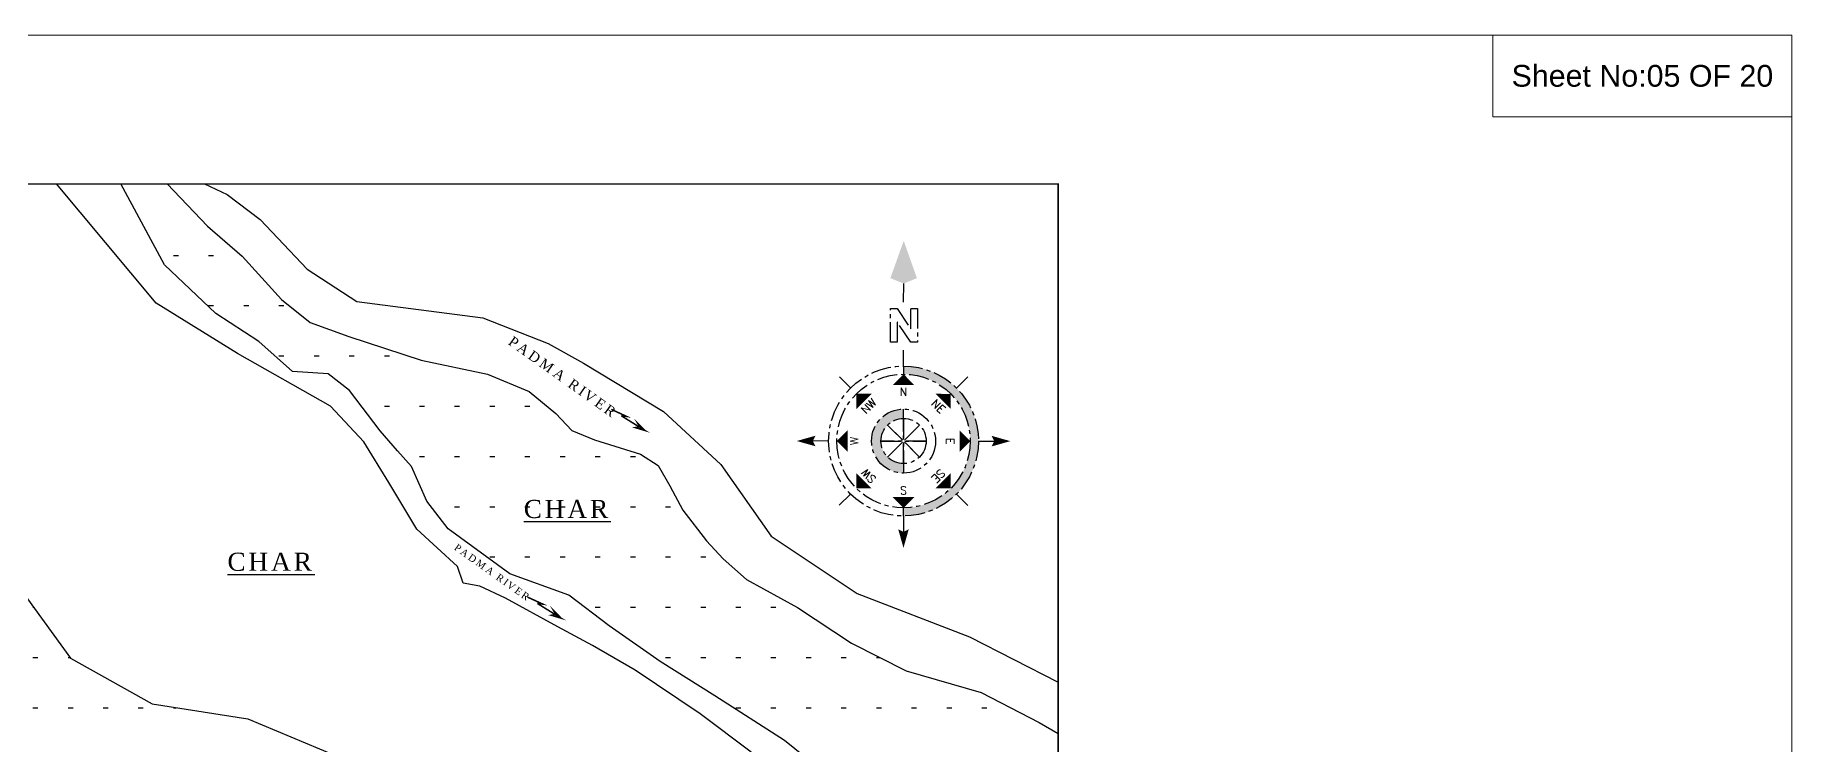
# Model space of a CAD drawing. Header units: inches. Extents: x -8940 to 26362, y -28010 to 990.
# Drawn here: x 4373.2 to 4510.5, y -7350.4 to -7295 of the extents above; entities that cross this region are included whole.
import ezdxf
from ezdxf.enums import TextEntityAlignment as Align

# ---------------------------------------------------------------- set-up
doc = ezdxf.new("R2010")
doc.units = ezdxf.units.IN
doc.header["$MEASUREMENT"] = 0
doc.linetypes.add('CENTER', pattern=[2, 1.25, -0.25, 0.25, -0.25])
doc.layers.add('Final_Alingment', color=2, linetype='Continuous')
doc.layers.add('Text', color=7, linetype='Continuous')
doc.layers.add('Long Section Labels', color=7, linetype='Continuous', lineweight=9)
doc.styles.add('ROMANS', font='romans.shx', dxfattribs={"width": 0.8, "height": 100})
doc.styles.get("Standard").update_dxf_attribs({"font": 'arial.ttf'})
doc.styles.add('Text', font='times.ttf', dxfattribs={"height": 240})
pattern_1 = [(0, (-582.442, -27753.198), (0, 3.9241642), [0.3924164, -2.35449854])]

# ---------------------------------------------------------------- blocks, each defined once
blk = doc.blocks.new('Anno_North_J_Metric')
at = {"linetype": 'ByBlock', "lineweight": -2}
h = blk.add_hatch(color=0, dxfattribs=at)
h.paths.add_polyline_path([(-4.17, 0), (-4.68, 0, 1), (4.68, 0), (4.17, 0, -1)])
h.paths.add_polyline_path([(1.41, 0), (2, 0, 1), (-2, 0), (-1.41, 0, -1)])
at = {"color": 0, "linetype": 'ByBlock', "lineweight": -2}
for p, q in [((0, 4.68), (0, 5.67)), ((-3.31, 3.31), (-4.01, 4.01)), ((3.31, 3.31), (4.01, 4.01)), ((0, 1.41), (0, -1.41)), ((0, -1.41), (0, 1.41)), ((-4.68, 0), (-5.67, 0)), ((-4.68, 0), (-4.17, 0)), ((-1.41, 0), (-2, 0)), ((-1.41, 0), (1.41, 0)), ((1.41, 0), (-1.41, 0)), ((-1, 1), (1, -1)), ((-1, -1), (1, 1)), ((1, -1), (-1, 1)), ((1, 1), (-1, -1)), ((1.41, 0), (2, 0)), ((4.68, 0), (4.17, 0)), ((4.68, 0), (5.67, 0)), ((6.17, 0.4), (6.17, 0.82)), ((6.17, 0.82), (8.27, 0.82)), ((7.43, 0.4), (6.17, 0.4)), ((6.17, -0.44), (7.43, 0.4)), ((8.27, 0.4), (7.01, -0.44)), ((8.27, 0.82), (8.27, 0.4)), ((8.67, 0), (9.83, 0)), ((6.17, -0.86), (6.17, -0.44)), ((8.27, -0.86), (6.17, -0.86)), ((7.01, -0.44), (8.27, -0.44)), ((8.27, -0.44), (8.27, -0.86)), ((-3.31, -3.31), (-4.01, -4.01)), ((3.31, -3.31), (4.01, -4.01)), ((0, -4.68), (0, -5.67))]:
    blk.add_line(p, q, dxfattribs=at)
for radius in [4.68, 4.17, 2, 1.41]:
    blk.add_circle((0, 0), radius, dxfattribs=at)
for points in [[(-0.33, 5.5), (0, 5.67), (0, 6.67)], [(0, 6.67), (0.33, 5.5), (0, 5.67)], [(0, 4.17), (0.67, 3.5), (-0.67, 3.5)], [(-2.95, 2.95), (-2, 2.95), (-2.95, 2)], [(2.95, 2.95), (2.95, 2), (2, 2.95)], [(-6.67, 0), (-5.5, 0.33), (-5.67, 0)], [(-5.5, -0.33), (-5.67, 0), (-6.67, 0)], [(-4.17, 0), (-3.5, 0.67), (-3.5, -0.67)], [(4.17, 0), (3.5, -0.67), (3.5, 0.67)], [(12.5, 0), (10.17, 0.83), (9.83, 0)], [(9.83, 0), (10.17, -0.83), (12.5, 0)], [(-2.95, -2.95), (-2.95, -2), (-2, -2.95)], [(2.95, -2.95), (2, -2.95), (2.95, -2)], [(0, -4.17), (-0.67, -3.5), (0.67, -3.5)], [(0, -6.67), (-0.33, -5.5), (0, -5.67)], [(0.33, -5.5), (0, -5.67), (0, -6.67)]]:
    blk.add_solid(points, dxfattribs=at)
at = {"color": 0, "linetype": 'ByBlock', "lineweight": -2, "style": 'ROMANS'}
blk.add_text('W', height=0.5, dxfattribs=at).set_placement((0, 2.83), align=Align.CENTER)
for s, rotation, p in [('SW', 45, (-2, 2)), ('NW', 315, (2, 2)), ('S', 270, (-3.33, 0)), ('N', 270, (2.83, 0)), ('SE', 135, (-2, -2)), ('NE', 225, (2, -2)), ('E', 180, (0, -2.67))]:
    blk.add_text(s, height=0.5, rotation=rotation, dxfattribs=at).set_placement(p, align=Align.CENTER)

msp = doc.modelspace()

# ---------------------------------------------------------------- hatches: boundary and pattern name
at = {"layer": 'Text', "lineweight": 25}
h = msp.add_hatch(dxfattribs=at)
h.set_pattern_fill('ACAD_ISO07W100', color=0, scale=0.784833, style=0)
h.set_pattern_definition(pattern_1)
h.paths.add_polyline_path([(4453.012436, -7368.509246), (4432.544063, -7360.765981), (4417.35118, -7356.454306), (4399.865945, -7352.632595), (4389.807755, -7348.417064), (4382.319111, -7347.246699), (4375.943644, -7343.680138), (4368.217405, -7333.076598), (4361.929936, -7322.334389), (4357.719224, -7314.672477), (4356.412451, -7309.03143), (4355.412858, -7306.651874), (4313.200953, -7306.651874), (4313.200953, -7400.608297), (4453.122434, -7400.608297)])
h.paths.add_polyline_path([(4387.774257, -7337.654416), (4394.795484, -7337.654416), (4394.795484, -7334.638043), (4387.774257, -7334.638043)], flags=25)
h = msp.add_hatch(dxfattribs=at)
h.set_pattern_fill('ACAD_ISO07W100', color=0, scale=0.784833, style=0)
h.set_pattern_definition(pattern_1)
h.paths.add_polyline_path([(4428.76792, -7337.534337), (4426.946358, -7335.909139), (4425.652785, -7334.520602), (4423.787224, -7332.129952), (4422.779645, -7330.216323), (4421.868864, -7328.637348), (4420.474093, -7327.738774), (4416.883768, -7326.623877), (4415.106205, -7325.900951), (4413.869831, -7324.577126), (4411.793075, -7322.861331), (4408.532743, -7321.498679), (4403.345251, -7320.407818), (4397.678169, -7318.560749), (4394.655432, -7317.453248), (4392.437878, -7315.667194), (4389.357943, -7312.283676), (4386.647599, -7309.944796), (4384.122052, -7309.39012), (4381.623396, -7309.876696), (4383.286069, -7312.95853), (4387.289986, -7316.765451), (4390.651516, -7318.958267), (4393.29586, -7321.280507), (4396.076602, -7321.474643), (4397.752967, -7322.765187), (4400.146518, -7325.926835), (4401.501689, -7327.474379), (4402.575267, -7328.707607), (4403.794041, -7331.427364), (4405.439607, -7333.56841), (4410.261906, -7337.08505), (4414.89501, -7338.752774), (4418.045344, -7341.158215), (4422.031661, -7343.935288), (4426.295172, -7346.619916), (4431.742258, -7350.092183), (4434.289805, -7352.153725), (4438.320121, -7354.925252), (4441.835648, -7357.018226), (4444.59439, -7357.57475), (4451.286651, -7362.38933), (4453.122434, -7363.369854), (4453.122434, -7349.564375), (4451.629843, -7348.694401), (4447.106738, -7346.349974), (4441.25046, -7344.661913), (4436.964949, -7342.491284), (4432.741038, -7339.716059)])
h.paths.add_polyline_path([(4411.006345, -7330.964771), (4417.952201, -7330.964771), (4417.952201, -7333.36636), (4411.006345, -7333.36636)], flags=24)

# ---------------------------------------------------------------- linework, layer by layer
at = {"layer": 'Long Section Labels'}
for points in [[(4298.083363, -7295.033061), (4510.465651, -7295.033061), (4510.465651, -7445.208577), (4298.083363, -7445.208577)], [(4487.1036, -7295.033061), (4510.465651, -7295.033061), (4510.465651, -7301.40453), (4487.1036, -7301.40453)]]:
    msp.add_lwpolyline(points, close=True, dxfattribs=at)
at = {"layer": 'Text'}
msp.add_line((4453.122434, -7349.564375), (4453.122434, -7363.369854), dxfattribs=at)
at = {"layer": 'Text', "const_width": 0.117725}
msp.add_lwpolyline([(4313.200953, -7306.651874), (4453.122434, -7306.651874), (4453.122434, -7400.608297), (4313.200953, -7400.608297)], close=True, dxfattribs=at)
at = {"layer": 'Text'}
for points in [[(4429.124313, -7351.014792), (4425.155596, -7348.021395), (4420.069302, -7344.597201), (4416.729772, -7342.694665), (4414.032628, -7341.230323), (4409.927513, -7338.976493), (4407.934355, -7338.039092), (4406.614383, -7337.804279), (4406.174392, -7336.515584), (4403.006458, -7333.607237), (4400.810904, -7329.959324), (4398.861744, -7326.769942), (4396.248199, -7323.992868), (4388.99275, -7319.880876), (4382.634883, -7315.953776), (4376.695007, -7308.855783), (4374.852708, -7306.651874)], [(4453.122434, -7363.369854), (4451.286651, -7362.38933), (4444.59439, -7357.57475), (4441.835648, -7357.018226), (4438.320121, -7354.925252), (4434.289805, -7352.153725), (4431.742258, -7350.092183), (4426.295172, -7346.619916), (4422.031661, -7343.935288), (4418.045344, -7341.158215), (4414.89501, -7338.752774), (4410.261906, -7337.08505), (4405.439607, -7333.56841), (4403.794041, -7331.427364), (4402.575267, -7328.707607), (4401.501689, -7327.474379), (4400.146518, -7325.926835), (4397.752967, -7322.765187), (4396.076602, -7321.474643), (4393.29586, -7321.280507), (4390.651516, -7318.958267), (4387.289986, -7316.765451), (4383.286069, -7312.95853), (4379.883581, -7306.651874)], [(4383.488187, -7306.651874), (4383.488187, -7306.651874), (4386.647599, -7309.944796), (4389.357943, -7312.283676), (4392.437878, -7315.667194), (4394.655432, -7317.453248), (4397.678169, -7318.560749), (4403.345251, -7320.407818), (4408.532743, -7321.498679), (4411.793075, -7322.861331), (4413.869831, -7324.577126), (4415.106205, -7325.900951), (4416.883768, -7326.623877), (4420.474093, -7327.738774), (4421.868864, -7328.637348), (4422.779645, -7330.216323), (4423.787224, -7332.129952), (4425.652785, -7334.520602), (4426.946358, -7335.909139), (4428.76792, -7337.534337), (4432.741038, -7339.716059), (4436.964949, -7342.491284), (4441.25046, -7344.661913), (4447.106738, -7346.349974), (4451.629843, -7348.694401), (4453.122434, -7349.564375)], [(4386.417583, -7306.651874), (4388.169967, -7307.470944), (4390.761513, -7309.423401), (4394.444236, -7313.298731), (4398.324956, -7315.816956), (4408.149951, -7317.107501), (4413.258244, -7319.109878), (4416.016986, -7320.653724), (4422.282456, -7324.418119), (4426.770362, -7328.555996), (4430.69508, -7334.152668), (4437.40934, -7338.627047), (4446.191557, -7342.008717), (4453.122434, -7345.559207)], [(4368.217405, -7333.076598), (4375.943644, -7343.680138), (4382.319111, -7347.246699), (4382.319111, -7347.246699), (4389.807755, -7348.417064), (4399.865945, -7352.632595)]]:
    msp.add_lwpolyline(points, dxfattribs=at)
at = {"layer": 'Text', "const_width": 0.117725}
for points in [[(4418.981407, -7324.750789), (4419.408429, -7324.802666), (4418.205895, -7324.250784)], [(4418.984681, -7324.751187), (4420.836117, -7325.899795), (4420.074402, -7325.670584), (4420.424041, -7325.604691), (4420.24821, -7325.307774), (4420.836117, -7325.899795)], [(4412.42495, -7339.402492), (4412.851972, -7339.454369), (4411.649438, -7338.902487)], [(4412.428224, -7339.40289), (4414.27966, -7340.551497), (4413.517945, -7340.322287), (4413.867584, -7340.256393), (4413.691753, -7339.959476), (4414.27966, -7340.551497)]]:
    msp.add_lwpolyline(points, dxfattribs=at)

# ---------------------------------------------------------------- block references
at = {"layer": 'Final_Alingment', "color": 5, "linetype": 'CENTER', "ltscale": 0.5, "xscale": 1.250793206917832, "yscale": 1.250793206918975, "zscale": 1.250793206934404, "rotation": 89.95746063459418}
msp.add_blockref('Anno_North_J_Metric', (4441.041846, -7326.722839), dxfattribs=at)
at = {"layer": 'Final_Alingment', "color": 0, "linetype": 'CENTER', "ltscale": 0.5, "xscale": 1.250793206917832, "yscale": 1.250793206918975, "zscale": 1.250793206934404, "rotation": 89.95746063459418}
msp.add_blockref('Anno_North_J_Metric', (4441.041846, -7326.722839), dxfattribs=at)

# ---------------------------------------------------------------- texts
at = {"layer": 'Long Section Labels', "insert": (4498.784626, -7298.218796), "char_height": 1.6990583, "attachment_point": 5}
msp.add_mtext('Sheet No:05 OF 20', dxfattribs=at)
at = {"layer": 'Text', "width": 12.96633144, "attachment_point": 1, "rotation": 324.60090921, "style": 'Text'}
for insert, char_height in [((4410.530576, -7318.48261), 0.78483285), ((4406.183424, -7334.707902), 0.54938299)]:
    msp.add_mtext('{\\T1.25;PADMA RIVER}', dxfattribs=dict(at, insert=insert, char_height=char_height))
at = {"layer": 'Text', "char_height": 1.41269912, "attachment_point": 1, "style": 'Text'}
for insert in [(4411.35952, -7331.317946), (4388.202803, -7335.437333)]:
    msp.add_mtext('{\\T1.15;\\LCHAR}', dxfattribs=dict(at, insert=insert))

doc.saveas('drawing.dxf')
